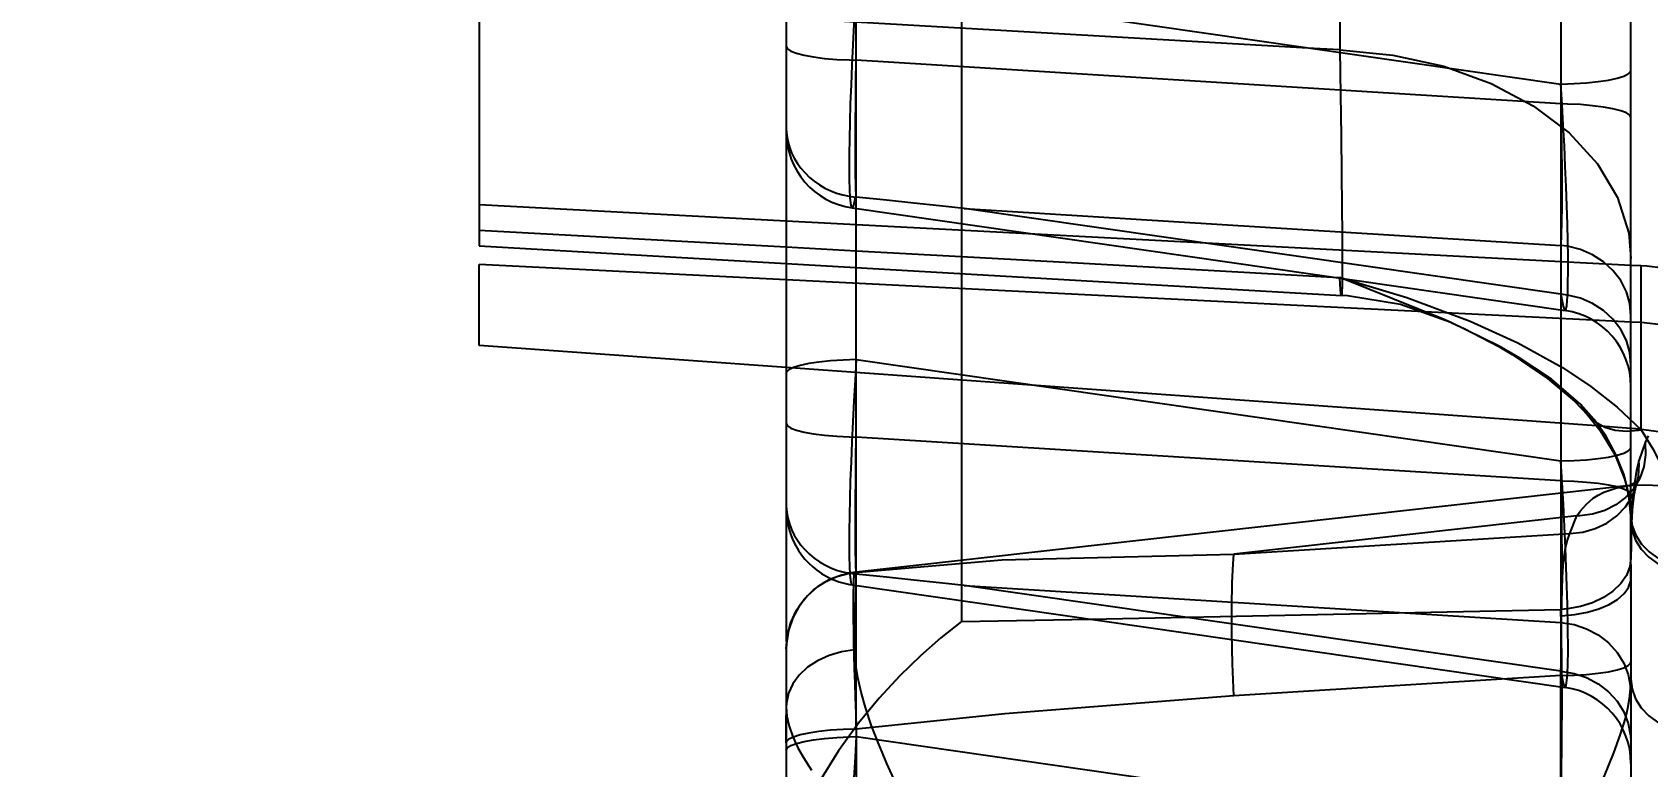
# Model space of a CAD drawing. Header units: millimetres. Extents: x 632 to 3922, y 1402 to 2001.
# Drawn here: x 3702.116 to 3706.34, y 1967.959 to 1969.88 of the extents above; entities that cross this region are included whole.
import ezdxf
from ezdxf.lldxf.tags import DXFTag

# ---------------------------------------------------------------- set-up
doc = ezdxf.new("R2010")
doc.units = ezdxf.units.MM
for name, color, linetype in [('7', 7, 'Continuous'), ('8', 8, 'Continuous'), ('DIM', 7, 'Continuous'), ('H1', 2, 'HIDDEN')]:
    doc.layers.add(name, color=color, linetype=linetype)
doc.styles.add('SY', font='romans.shx', dxfattribs={"width": 0.85, "height": 3, "bigfont": 'ghs.shx'})
tags = doc.linetypes.add('HIDDEN', pattern=[0.375, 0.25, -0.125]).pattern_tags.tags
tags[6:7] = [DXFTag(74, 4), DXFTag(75, 0), DXFTag(340, '0'), DXFTag(46, 1.0), DXFTag(50, 0.0), DXFTag(44, 0.0), DXFTag(45, 0.0)]
tags[4:5] = [DXFTag(74, 4), DXFTag(75, 0), DXFTag(340, '0'), DXFTag(46, 1.0), DXFTag(50, 0.0), DXFTag(44, 0.0), DXFTag(45, 0.0)]
doc.dimstyles.new('BaseStyle', dxfattribs={"dimtxt": 3, "dimasz": 2, "dimexe": 0.6, "dimexo": 0, "dimgap": 1, "dimtad": 1, "dimdsep": 46, "dimtxsty": 'SY', "dimcen": 0, "dimclrd": 3, "dimclre": 3, "dimclrt": 7, "dimaunit": 1, "dimazin": 0, "dimtfac": 1, "dimtmove": 0, "dimatfit": 3, "dimfxl": 1, "dimtolj": 1, "dimtzin": 0, "dimarcsym": 0})

# ---------------------------------------------------------------- blocks, each defined once
blk = doc.blocks.new('*D770')
at = {"layer": 'Defpoints', "color": 0}
for p in [(3736.3783, 1992.7284), (3669.8239, 1989.2284), (3690.8239, 1963.7284)]:
    blk.add_point(p, dxfattribs=at)
at = {"layer": 'DIM', "color": 3, "lineweight": -2}
for p, q in [((3677.8239, 1992.7284), (3673.8239, 1989.2284)), ((3736.3783, 1992.7284), (3677.8239, 1992.7284)), ((3673.8239, 1989.2284), (3664.8168, 1989.2284))]:
    blk.add_line(p, q, dxfattribs=at)
at = {"layer": 'DIM', "color": 7, "insert": (3666.8204, 1991.7284), "char_height": 3, "attachment_point": 5, "style": 'SY', "bg_fill": 3, "box_fill_scale": 1.1, "bg_fill_color": 256, "bg_fill_true_color": 13158600, "bg_fill_transparency": 0}
blk.add_mtext('\\A1;29', dxfattribs=at)
blk = doc.blocks.new('*D771')
at = {"layer": 'Defpoints', "color": 0}
for p in [(3669.8239, 1979.7284), (3751.5876, 1979.7284), (3690.8239, 1963.7284)]:
    blk.add_point(p, dxfattribs=at)
at = {"layer": 'DIM', "color": 3, "lineweight": -2}
blk.add_line((3751.5876, 1979.7284), (3665.0596, 1979.7284), dxfattribs=at)
at = {"layer": 'DIM', "color": 7, "insert": (3666.9418, 1982.2284), "char_height": 3, "attachment_point": 5, "style": 'SY', "bg_fill": 3, "box_fill_scale": 1.1, "bg_fill_color": 256, "bg_fill_true_color": 13158600, "bg_fill_transparency": 0}
blk.add_mtext('\\A1;16', dxfattribs=at)

msp = doc.modelspace()

# ---------------------------------------------------------------- linework, layer by layer
at = {"layer": '7'}
for p, q in [((3704.0875, 1970.7578), (3704.0875, 1969.8433)), ((3706.2963, 1968.4714), (3706.2963, 1969.9408)), ((3704.0875, 1969.62), (3704.0875, 1969.6197)), ((3704.0875, 1969.6197), (3704.0875, 1968.8571)), ((3704.2597, 1969.4209), (3706.1241, 1969.1526)), ((3703.2843, 1969.0612), (3703.2843, 1969.2723)), ((3704.0875, 1969.0033), (3703.2843, 1969.0612)), ((3704.0875, 1968.6339), (3704.0875, 1968.6336)), ((3704.0875, 1968.6336), (3704.0875, 1968.2861)), ((3704.0875, 1968.1156), (3704.0875, 1964.9483))]:
    msp.add_line(p, q, dxfattribs=at)
for points in [[(3703.2843, 1969.9632, 0), (3703.2843, 1969.8458, 0), (3703.2843, 1969.7387, 0), (3703.2843, 1969.6399, 0), (3703.2843, 1969.5534, 0), (3703.2843, 1969.4818, 0), (3703.2843, 1969.4229, 0), (3703.2843, 1969.3761, 0), (3703.2843, 1969.3436, 0), (3703.2843, 1969.3254, 0), (3703.2843, 1969.3216, 0)], [(3704.0875, 1969.8433, 0), (3704.0875, 1969.8108, 0), (3704.0875, 1969.7794, 0), (3704.0875, 1969.7495, 0), (3704.0875, 1969.7213, 0), (3704.0875, 1969.6954, 0), (3704.0875, 1969.672, 0), (3704.0875, 1969.6513, 0), (3704.0875, 1969.6337, 0)], [(3704.0875, 1969.6337, 0), (3704.0876, 1969.6278, 0), (3704.0881, 1969.619, 0), (3704.0891, 1969.6102, 0), (3704.0919, 1969.5951, 0), (3704.0961, 1969.5801, 0), (3704.1017, 1969.5652, 0), (3704.1087, 1969.5507, 0), (3704.1168, 1969.5373, 0), (3704.126, 1969.5245, 0), (3704.1367, 1969.5122, 0), (3704.1485, 1969.5006, 0), (3704.1609, 1969.4904, 0), (3704.1742, 1969.4812, 0), (3704.1887, 1969.4728, 0), (3704.204, 1969.4655, 0), (3704.2193, 1969.4597, 0), (3704.2352, 1969.455, 0), (3704.2519, 1969.4515, 0), (3704.2689, 1969.4492, 0)], [(3704.0875, 1969.6337, 0), (3704.0875, 1969.6269, 0), (3704.0875, 1969.6223, 0), (3704.0875, 1969.62, 0), (3704.0875, 1969.62, 0)], [(3704.2689, 1969.4492, 0), (3704.2703, 1969.4491, 0)], [(3704.5531, 1969.4192, 0), (3704.4883, 1969.4259, 0), (3704.4213, 1969.433, 0), (3704.3497, 1969.4406, 0), (3704.2703, 1969.4491, 0)], [(3703.2843, 1969.3216, 0), (3704.0878, 1969.2755, 0)], [(3704.0875, 1968.8571, 0), (3704.0875, 1968.8247, 0), (3704.0875, 1968.7933, 0), (3704.0875, 1968.7633, 0), (3704.0875, 1968.7352, 0), (3704.0875, 1968.7093, 0), (3704.0875, 1968.6858, 0), (3704.0875, 1968.6652, 0), (3704.0875, 1968.6476, 0)], [(3706.2926, 1968.6942, 0), (3704.24, 1968.4644, 0)], [(3704.0875, 1968.6476, 0), (3704.0876, 1968.6417, 0), (3704.0881, 1968.6329, 0), (3704.0891, 1968.6241, 0), (3704.0919, 1968.6089, 0), (3704.0961, 1968.594, 0), (3704.1017, 1968.5791, 0), (3704.1087, 1968.5646, 0), (3704.1168, 1968.5512, 0), (3704.126, 1968.5384, 0), (3704.1367, 1968.5261, 0), (3704.1485, 1968.5145, 0), (3704.1609, 1968.5043, 0), (3704.1742, 1968.4951, 0), (3704.1887, 1968.4867, 0), (3704.204, 1968.4794, 0), (3704.2193, 1968.4735, 0), (3704.2321, 1968.4697, 0)], [(3704.0875, 1968.6476, 0), (3704.0875, 1968.6408, 0), (3704.0875, 1968.6362, 0), (3704.0875, 1968.6339, 0), (3704.0875, 1968.6339, 0)], [(3704.2321, 1968.4697, 0), (3704.2352, 1968.4688, 0), (3704.2519, 1968.4653, 0), (3704.2689, 1968.4631, 0)], [(3704.0875, 1968.2677, 0), (3704.0905, 1968.3026, 0), (3704.0996, 1968.3364, 0), (3704.1144, 1968.3681, 0), (3704.1345, 1968.3968, 0), (3704.1592, 1968.4216, 0), (3704.1879, 1968.4416, 0), (3704.2196, 1968.4564, 0), (3704.2534, 1968.4655, 0), (3704.2659, 1968.4673, 0)], [(3704.0875, 1968.2678, 0), (3704.0875, 1968.2667, 0), (3704.0875, 1968.2616, 0), (3704.0875, 1968.2522, 0), (3704.0875, 1968.2384, 0), (3704.0875, 1968.2212, 0), (3704.0875, 1968.2, 0), (3704.0875, 1968.1745, 0), (3704.0875, 1968.1451, 0), (3704.0875, 1968.1156, 0)], [(3704.0875, 1968.0214, 0), (3704.0875, 1968.0461, 0), (3704.0875, 1968.0703, 0), (3704.0875, 1968.0927, 0)]]:
    msp.add_polyline3d(points, dxfattribs=at)
for centre, start, end in [((3704.2883, 1969.6197), 180, 261.8071), ((3706.0955, 1968.9538), 0, 81.8333), ((3704.2883, 1968.6336), 180, 245.633)]:
    msp.add_arc(centre, 0.2008, start, end, dxfattribs=at)
at = {"layer": '8'}
for p, q in [((3704.2708, 1969.8073), (3704.2708, 1970.4806)), ((3706.113, 1970.1474), (3706.113, 1969.6929)), ((3706.113, 1969.6929), (3704.2708, 1969.8073)), ((3704.2708, 1968.8212), (3704.2708, 1969.4193)), ((3704.5531, 1969.4192), (3706.113, 1969.3224)), ((3706.113, 1969.1947), (3704.5531, 1969.4192)), ((3706.113, 1969.3224), (3706.113, 1969.1947)), ((3704.0875, 1969.2323), (3703.2843, 1969.2723)), ((3706.113, 1969.1542), (3706.113, 1968.7068)), ((3706.113, 1968.7068), (3704.2708, 1968.8212))]:
    msp.add_line(p, q, dxfattribs=at)
for points in [[(3704.0875, 1969.8433, 0), (3704.0905, 1969.837, 0), (3704.0996, 1969.8309, 0), (3704.1144, 1969.8252, 0), (3704.1345, 1969.8201, 0), (3704.1592, 1969.8156, 0), (3704.1879, 1969.812, 0), (3704.2196, 1969.8094, 0), (3704.2534, 1969.8078, 0), (3704.2708, 1969.8073, 0)], [(3704.2703, 1969.4491, 0), (3704.2694, 1969.478, 0), (3704.2688, 1969.5124, 0), (3704.2685, 1969.5521, 0), (3704.2684, 1969.5964, 0), (3704.2686, 1969.6447, 0), (3704.2691, 1969.6965, 0), (3704.2698, 1969.7509, 0), (3704.2708, 1969.8073, 0)], [(3706.2963, 1969.657, 0), (3706.2932, 1969.6633, 0), (3706.2842, 1969.6694, 0), (3706.2694, 1969.6751, 0), (3706.2493, 1969.6802, 0), (3706.2246, 1969.6846, 0), (3706.1959, 1969.6882, 0), (3706.1642, 1969.6909, 0), (3706.1304, 1969.6925, 0), (3706.113, 1969.6929, 0)], [(3706.113, 1969.6929, 0), (3706.114, 1969.633, 0), (3706.1147, 1969.5752, 0), (3706.1152, 1969.5207, 0), (3706.1153, 1969.4701, 0), (3706.1152, 1969.4243, 0), (3706.1147, 1969.384, 0), (3706.114, 1969.3499, 0), (3706.113, 1969.3224, 0)], [(3704.2597, 1969.4209, 0), (3704.264, 1969.4278, 0), (3704.2689, 1969.4492, 0)], [(3706.2963, 1969.1382, 0), (3706.2932, 1969.1703, 0), (3706.2842, 1969.2015, 0), (3706.2694, 1969.2307, 0), (3706.2493, 1969.257, 0), (3706.2246, 1969.2798, 0), (3706.1959, 1969.2983, 0), (3706.1642, 1969.3119, 0), (3706.1304, 1969.3203, 0), (3706.113, 1969.3224, 0)], [(3706.2963, 1969.0106, 0), (3706.2932, 1969.0427, 0), (3706.2842, 1969.0738, 0), (3706.2694, 1969.103, 0), (3706.2493, 1969.1294, 0), (3706.2246, 1969.1522, 0), (3706.1959, 1969.1707, 0), (3706.1642, 1969.1843, 0), (3706.1304, 1969.1926, 0), (3706.113, 1969.1947, 0)], [(3706.113, 1969.1947, 0), (3706.1161, 1969.1768, 0), (3706.119, 1969.1637, 0), (3706.1217, 1969.1555, 0), (3706.1241, 1969.1526, 0)], [(3704.0875, 1968.8571, 0), (3704.0905, 1968.8509, 0), (3704.0996, 1968.8448, 0), (3704.1144, 1968.8391, 0), (3704.1345, 1968.834, 0), (3704.1592, 1968.8295, 0), (3704.1879, 1968.8259, 0), (3704.2196, 1968.8233, 0), (3704.2534, 1968.8216, 0), (3704.2708, 1968.8212, 0)], [(3704.2703, 1968.463, 0), (3704.2694, 1968.4918, 0), (3704.2688, 1968.5263, 0), (3704.2685, 1968.566, 0), (3704.2684, 1968.6103, 0), (3704.2686, 1968.6586, 0), (3704.2691, 1968.7104, 0), (3704.2698, 1968.7648, 0), (3704.2708, 1968.8212, 0)], [(3706.3334, 1968.8072, 0), (3706.3168, 1968.7593, 0)], [(3706.3334, 1968.8072, 0), (3706.3347, 1968.7751, 0), (3706.3301, 1968.7438, 0), (3706.3196, 1968.7141, 0), (3706.3195, 1968.7138, 0)], [(3706.341, 1968.8245, 0), (3706.3334, 1968.8072, 0)], [(3706.3168, 1968.7593, 0), (3706.3107, 1968.7344, 0), (3706.306, 1968.7058, 0), (3706.3053, 1968.7011, 0)], [(3706.3086, 1968.6875, 0), (3706.316, 1968.7184, 0), (3706.3175, 1968.7503, 0), (3706.3168, 1968.7593, 0)], [(3706.113, 1968.7068, 0), (3706.1475, 1968.7057, 0), (3706.1804, 1968.7036, 0), (3706.2107, 1968.7004, 0), (3706.2375, 1968.6964, 0), (3706.26, 1968.6916, 0), (3706.2628, 1968.6908, 0)], [(3706.113, 1968.7068, 0), (3706.1136, 1968.6741, 0)], [(3706.2929, 1968.6942, 0), (3706.3313, 1968.6963, 0), (3706.3741, 1968.6946, 0)], [(3706.3053, 1968.7011, 0), (3706.3038, 1968.688, 0)], [(3704.2663, 1968.2645, 0), (3704.2657, 1968.3037, 0), (3704.2652, 1968.3417, 0), (3704.2648, 1968.375, 0), (3704.2646, 1968.4042, 0), (3704.2646, 1968.4281, 0), (3704.2647, 1968.4459, 0), (3704.265, 1968.4585, 0), (3704.2655, 1968.4657, 0), (3704.2661, 1968.4671, 0)], [(3704.2663, 1968.2645, 0), (3704.232, 1968.2594, 0), (3704.1994, 1968.2499, 0), (3704.1695, 1968.2363, 0), (3704.1432, 1968.2191, 0), (3704.1213, 1968.1987, 0), (3704.1044, 1968.1758, 0), (3704.0932, 1968.1511, 0), (3704.0879, 1968.1253, 0), (3704.0875, 1968.1156, 0)], [(3704.5807, 1967.5403, 0), (3704.5778, 1967.5451, 0), (3704.5744, 1967.5508, 0), (3704.5605, 1967.574, 0), (3704.5376, 1967.6127, 0), (3704.5149, 1967.6515, 0), (3704.4772, 1967.7178, 0), (3704.4407, 1967.7846, 0), (3704.4059, 1967.8513, 0), (3704.3735, 1967.9174, 0), (3704.3505, 1967.9677, 0), (3704.3293, 1968.0175, 0), (3704.3106, 1968.0662, 0), (3704.2946, 1968.1135, 0), (3704.2832, 1968.1535, 0), (3704.2744, 1968.1923, 0), (3704.2687, 1968.2294, 0), (3704.2663, 1968.2645, 0)], [(3704.0875, 1968.1156, 0), (3704.088, 1968.1035, 0), (3704.0894, 1968.091, 0), (3704.0952, 1968.065, 0), (3704.1048, 1968.0374, 0), (3704.1181, 1968.0085, 0), (3704.1297, 1967.9874, 0), (3704.1411, 1967.9687, 0), (3704.1537, 1967.9498, 0)]]:
    msp.add_polyline3d(points, dxfattribs=at)
at = {"layer": 'H1'}
for p, q in [((3705.5351, 1971.0631), (3705.5351, 1969.8339)), ((3704.5457, 1970.8649), (3704.5457, 1969.3798)), ((3704.2708, 1970.01), (3706.113, 1969.7448)), ((3704.2708, 1969.4193), (3704.2708, 1969.8073)), ((3706.113, 1969.6929), (3706.113, 1969.3224)), ((3704.0875, 1969.3863), (3703.2843, 1969.4284)), ((3704.7372, 1969.3522), (3704.0875, 1969.3863)), ((3704.5457, 1969.3798), (3704.5457, 1968.3936)), ((3706.2963, 1969.2705), (3704.7372, 1969.3522)), ((3705.441, 1969.1648), (3704.0875, 1969.2323)), ((3706.3226, 1969.2691), (3706.2963, 1969.2705)), ((3706.3226, 1968.8405), (3706.3226, 1969.2691)), ((3706.113, 1969.1947), (3706.113, 1969.1542)), ((3706.1968, 1969.1272), (3705.441, 1969.1648)), ((3706.2963, 1969.1222), (3706.1968, 1969.1272)), ((3706.3226, 1969.1209), (3706.2963, 1969.1222)), ((3704.2708, 1969.0239), (3706.113, 1968.7587)), ((3706.2058, 1968.8505), (3704.0875, 1969.0033)), ((3706.2963, 1968.8439), (3706.2058, 1968.8505)), ((3704.2708, 1968.4678), (3704.2708, 1968.8212)), ((3706.3226, 1968.842), (3706.2963, 1968.8439)), ((3706.113, 1968.7068), (3706.113, 1968.6741)), ((3706.113, 1968.6741), (3706.113, 1968.3363)), ((3705.2582, 1968.5146), (3706.1364, 1968.5691)), ((3706.2963, 1968.4525), (3706.2963, 1968.4714)), ((3704.2597, 1968.4348), (3706.1241, 1968.1665)), ((3704.2708, 1968.4332), (3704.2708, 1968.4678)), ((3704.2708, 1968.0573), (3704.2708, 1968.4332)), ((3704.5531, 1968.4331), (3706.113, 1968.3363)), ((3706.113, 1968.2086), (3704.5531, 1968.4331)), ((3704.5457, 1968.3936), (3704.5457, 1968.3385)), ((3704.5457, 1968.3385), (3704.8821, 1968.3452)), ((3704.8821, 1968.3452), (3706.113, 1968.37)), ((3706.113, 1968.3363), (3706.113, 1968.2086)), ((3706.2963, 1968.233), (3706.2963, 1960.1235)), ((3706.113, 1968.1971), (3705.2582, 1968.144)), ((3706.113, 1968.2086), (3706.113, 1968.1971)), ((3706.113, 1960.0876), (3706.113, 1968.1971)), ((3704.2708, 1968.0573), (3704.2708, 1959.3993)), ((3704.2708, 1968.0378), (3706.113, 1967.7726))]:
    msp.add_line(p, q, dxfattribs=at)
for points in [[(3704.2708, 1970.01, 0), (3704.2675, 1969.9561, 0), (3704.2644, 1969.9018, 0), (3704.2615, 1969.8477, 0), (3704.259, 1969.7944, 0), (3704.2569, 1969.7426, 0), (3704.255, 1969.6928, 0), (3704.2536, 1969.6457, 0), (3704.2526, 1969.6019, 0), (3704.252, 1969.5618, 0), (3704.2519, 1969.5261, 0), (3704.2522, 1969.495, 0), (3704.2529, 1969.469, 0), (3704.254, 1969.4484, 0), (3704.2555, 1969.4334, 0), (3704.2574, 1969.4242, 0), (3704.2597, 1969.4209, 0)], [(3705.4667, 1969.8378, 0), (3704.0875, 1969.9172, 0)], [(3705.5351, 1969.8339, 0), (3705.4667, 1969.8378, 0)], [(3705.5351, 1969.8339, 0), (3705.6738, 1969.8207, 0), (3705.8069, 1969.7912, 0), (3705.9305, 1969.7465, 0), (3706.0409, 1969.6879, 0), (3706.1346, 1969.6172, 0), (3706.2087, 1969.5364, 0), (3706.2612, 1969.4481, 0), (3706.2903, 1969.355, 0), (3706.2963, 1969.2884, 0)], [(3705.5351, 1969.8339, 0), (3705.537, 1969.7168, 0), (3705.5385, 1969.6092, 0), (3705.5398, 1969.5106, 0), (3705.5407, 1969.4238, 0), (3705.5413, 1969.3524, 0), (3705.5415, 1969.2933, 0), (3705.5414, 1969.2466, 0), (3705.5413, 1969.2349, 0)], [(3706.113, 1969.7448, 0), (3706.1475, 1969.7459, 0), (3706.1804, 1969.7481, 0), (3706.2107, 1969.7512, 0), (3706.2375, 1969.7552, 0), (3706.26, 1969.76, 0), (3706.2775, 1969.7655, 0), (3706.2894, 1969.7714, 0), (3706.2955, 1969.7776, 0), (3706.2963, 1969.7807, 0)], [(3706.1241, 1969.1526, 0), (3706.1264, 1969.1552, 0), (3706.1283, 1969.1638, 0), (3706.1298, 1969.1784, 0), (3706.1309, 1969.1989, 0), (3706.1316, 1969.225, 0), (3706.1319, 1969.2565, 0), (3706.1317, 1969.2929, 0), (3706.1311, 1969.3338, 0), (3706.1301, 1969.3786, 0), (3706.1286, 1969.4265, 0), (3706.1268, 1969.477, 0), (3706.1246, 1969.5295, 0), (3706.1221, 1969.5831, 0), (3706.1193, 1969.6372, 0), (3706.1162, 1969.6914, 0), (3706.113, 1969.7448, 0)], [(3703.2843, 1969.3628, 0), (3704.0875, 1969.3187, 0)], [(3704.0875, 1969.3187, 0), (3704.2708, 1969.3086, 0)], [(3704.0878, 1969.2755, 0), (3705.5393, 1969.192, 0)], [(3704.2708, 1969.3086, 0), (3704.5457, 1969.2934, 0)], [(3704.5457, 1969.2934, 0), (3704.8494, 1969.2767, 0), (3705.5169, 1969.24, 0)], [(3705.5169, 1969.24, 0), (3705.5351, 1969.239, 0)], [(3705.8256, 1969.1213, 0), (3705.808, 1969.1292, 0), (3705.5392, 1969.2374, 0), (3705.5351, 1969.239, 0)], [(3705.5388, 1969.193, 0), (3705.538, 1969.1981, 0), (3705.5372, 1969.2074, 0), (3705.5362, 1969.221, 0), (3705.5351, 1969.239, 0)], [(3705.5351, 1969.239, 0), (3705.5397, 1969.2377, 0), (3705.7102, 1969.1864, 0), (3705.8762, 1969.1245, 0), (3706.0001, 1969.0679, 0), (3706.117, 1969.0031, 0), (3706.1913, 1968.9537, 0), (3706.2602, 1968.8996, 0), (3706.3226, 1968.8405, 0)], [(3705.5413, 1969.2349, 0), (3705.5409, 1969.2139, 0), (3705.5405, 1969.2027, 0), (3705.5401, 1969.1955, 0), (3705.5395, 1969.1922, 0), (3705.5393, 1969.192, 0)], [(3705.8253, 1969.1214, 0), (3705.6933, 1969.168, 0), (3705.5552, 1969.191, 0), (3705.5393, 1969.192, 0)], [(3705.9514, 1969.0591, 0), (3705.8256, 1969.1213, 0)], [(3705.8281, 1969.1202, 0), (3705.8606, 1969.105, 0), (3705.951, 1969.0579, 0)], [(3706.5473, 1969.0576, 0), (3706.468, 1969.0928, 0), (3706.3835, 1969.1143, 0), (3706.3226, 1969.1209, 0)], [(3704.2708, 1969.0239, 0), (3704.2363, 1969.0228, 0), (3704.2034, 1969.0206, 0), (3704.1731, 1969.0175, 0), (3704.1463, 1969.0134, 0), (3704.1238, 1969.0086, 0), (3704.1063, 1969.0032, 0), (3704.0943, 1968.9973, 0), (3704.0883, 1968.9911, 0), (3704.0875, 1968.988, 0)], [(3704.2708, 1969.0239, 0), (3704.2675, 1968.97, 0), (3704.2644, 1968.9157, 0), (3704.2615, 1968.8616, 0), (3704.259, 1968.8083, 0), (3704.2569, 1968.7565, 0), (3704.255, 1968.7067, 0), (3704.2536, 1968.6596, 0), (3704.2526, 1968.6158, 0), (3704.252, 1968.5757, 0), (3704.2519, 1968.5399, 0), (3704.2522, 1968.5089, 0), (3704.2529, 1968.4829, 0), (3704.254, 1968.4623, 0), (3704.2555, 1968.4473, 0), (3704.2574, 1968.4381, 0), (3704.2597, 1968.4348, 0)], [(3705.951, 1969.0579, 0), (3705.9854, 1969.0377, 0), (3706.0782, 1968.9748, 0), (3706.1486, 1968.9148, 0), (3706.1835, 1968.8787, 0)], [(3706.1651, 1968.9062, 0), (3706.0881, 1968.9727, 0), (3706.0013, 1969.0306, 0), (3705.9514, 1969.0591, 0)], [(3706.2857, 1968.6936, 0), (3706.2774, 1968.7238, 0), (3706.2571, 1968.7757, 0), (3706.2306, 1968.8243, 0), (3706.1997, 1968.8675, 0), (3706.1651, 1968.9062, 0)], [(3706.1651, 1968.9062, 0), (3706.1794, 1968.8835, 0), (3706.1837, 1968.8784, 0)], [(3706.1832, 1968.8789, 0), (3706.2158, 1968.8385, 0), (3706.2539, 1968.7759, 0), (3706.2795, 1968.7116, 0), (3706.2846, 1968.6932, 0)], [(3706.1837, 1968.8784, 0), (3706.2038, 1968.8607, 0), (3706.2278, 1968.8476, 0), (3706.255, 1968.8395, 0), (3706.2846, 1968.8367, 0), (3706.3156, 1968.8392, 0), (3706.3226, 1968.8405, 0)], [(3706.3226, 1968.842, 0), (3706.3821, 1968.834, 0), (3706.4399, 1968.8187, 0), (3706.4952, 1968.7966, 0), (3706.5473, 1968.7682, 0)], [(3706.3226, 1968.8405, 0), (3706.3537, 1968.7907, 0), (3706.381, 1968.7366, 0), (3706.4048, 1968.6761, 0), (3706.4227, 1968.6122, 0), (3706.4345, 1968.5452, 0), (3706.4395, 1968.4763, 0)], [(3706.113, 1968.7587, 0), (3706.1475, 1968.7598, 0), (3706.1804, 1968.7619, 0), (3706.2107, 1968.7651, 0), (3706.2375, 1968.7691, 0), (3706.26, 1968.7739, 0), (3706.2775, 1968.7794, 0), (3706.2894, 1968.7853, 0), (3706.2955, 1968.7915, 0), (3706.2963, 1968.7946, 0)], [(3706.1251, 1968.5311, 0), (3706.1225, 1968.5876, 0), (3706.1196, 1968.6449, 0), (3706.1164, 1968.7021, 0), (3706.113, 1968.7587, 0)], [(3706.1364, 1968.5691, 0), (3706.1705, 1968.5728, 0), (3706.203, 1968.5819, 0), (3706.233, 1968.5962, 0), (3706.2596, 1968.6154, 0), (3706.2818, 1968.6387, 0), (3706.2991, 1968.6654, 0), (3706.3086, 1968.6875, 0)], [(3706.3195, 1968.7138, 0), (3706.3034, 1968.6867, 0), (3706.2823, 1968.6631, 0), (3706.2568, 1968.6436, 0), (3706.2277, 1968.6289, 0), (3706.1958, 1968.6193, 0), (3706.1622, 1968.6151, 0), (3706.1552, 1968.615, 0)], [(3706.1552, 1968.615, 0), (3706.1643, 1968.6283, 0), (3706.1798, 1968.646, 0), (3706.1976, 1968.661, 0), (3706.2109, 1968.6695, 0), (3706.2251, 1968.6768, 0), (3706.2567, 1968.6877, 0), (3706.2922, 1968.6942, 0), (3706.2929, 1968.6942, 0)], [(3706.2628, 1968.6908, 0), (3706.2796, 1968.6853, 0), (3706.2907, 1968.6794, 0), (3706.2959, 1968.6732, 0), (3706.2963, 1968.6709, 0)], [(3706.2846, 1968.6932, 0), (3706.292, 1968.6572, 0)], [(3706.2961, 1968.6151, 0), (3706.2905, 1968.6702, 0), (3706.2857, 1968.6936, 0)], [(3706.3195, 1968.7139, 0), (3706.3198, 1968.7145, 0), (3706.3191, 1968.7134, 0), (3706.3157, 1968.7092, 0), (3706.3078, 1968.7022, 0), (3706.295, 1968.6952, 0), (3706.2914, 1968.694, 0), (3706.2913, 1968.694, 0), (3706.2913, 1968.694, 0)], [(3706.2913, 1968.694, 0), (3706.2925, 1968.6942, 0)], [(3706.2963, 1968.4634, 0), (3706.2963, 1968.4798, 0), (3706.2966, 1968.5208, 0), (3706.2972, 1968.558, 0), (3706.2981, 1968.5868, 0), (3706.2992, 1968.6106, 0), (3706.3004, 1968.6297, 0), (3706.3019, 1968.6473, 0), (3706.3034, 1968.6602, 0), (3706.3049, 1968.6701, 0), (3706.3061, 1968.6772, 0), (3706.3071, 1968.6821, 0), (3706.3079, 1968.6851, 0), (3706.3083, 1968.6866, 0)], [(3706.3038, 1968.688, 0), (3706.3023, 1968.6732, 0), (3706.2998, 1968.6374, 0), (3706.298, 1968.596, 0), (3706.2969, 1968.5513, 0), (3706.2966, 1968.522, 0)], [(3706.3083, 1968.6868, 0), (3706.3083, 1968.6867, 0), (3706.3083, 1968.6866, 0)], [(3706.1136, 1968.6741, 0), (3706.1144, 1968.6191, 0), (3706.115, 1968.5665, 0), (3706.1153, 1968.5169, 0), (3706.1153, 1968.471, 0), (3706.1151, 1968.4295, 0), (3706.1147, 1968.3929, 0), (3706.1139, 1968.3617, 0), (3706.113, 1968.3363, 0)], [(3706.1552, 1968.615, 0), (3705.2582, 1968.5146, 0)], [(3706.1364, 1968.5691, 0), (3706.1552, 1968.615, 0)], [(3706.2954, 1968.6271, 0), (3706.2961, 1968.6133, 0)], [(3706.2961, 1968.6151, 0), (3706.2995, 1968.5894, 0), (3706.3089, 1968.5646, 0), (3706.3239, 1968.5415, 0), (3706.3443, 1968.5207, 0), (3706.3693, 1968.5029, 0), (3706.3981, 1968.4887, 0), (3706.43, 1968.4784, 0), (3706.4395, 1968.4763, 0)], [(3706.2963, 1968.6027, 0), (3706.2993, 1968.5768, 0), (3706.3084, 1968.5517, 0), (3706.3232, 1968.5281, 0), (3706.3433, 1968.5068, 0), (3706.368, 1968.4884, 0), (3706.3967, 1968.4735, 0), (3706.4284, 1968.4625, 0), (3706.4397, 1968.4597, 0)], [(3706.1151, 1968.354, 0), (3706.1154, 1968.3893, 0), (3706.116, 1968.4227, 0), (3706.1172, 1968.4548, 0), (3706.119, 1968.4844, 0), (3706.1216, 1968.5091, 0), (3706.1251, 1968.5314, 0), (3706.13, 1968.5516, 0), (3706.1364, 1968.5691, 0)], [(3704.2661, 1968.4671, 0), (3704.6511, 1968.4997, 0), (3705.2582, 1968.5146, 0)], [(3705.2582, 1968.144, 0), (3705.2548, 1968.2282, 0), (3705.2529, 1968.3072, 0), (3705.2524, 1968.3784, 0), (3705.2534, 1968.4399, 0), (3705.2559, 1968.4895, 0), (3705.2582, 1968.5146, 0)], [(3706.1241, 1968.1665, 0), (3706.1273, 1968.1724, 0), (3706.1297, 1968.1913, 0), (3706.1313, 1968.2229, 0), (3706.1319, 1968.2665, 0), (3706.1316, 1968.3209, 0), (3706.1303, 1968.3845, 0), (3706.1281, 1968.4552, 0), (3706.1251, 1968.5311, 0)], [(3706.2963, 1968.506, 0), (3706.2932, 1968.4823, 0), (3706.2842, 1968.4593, 0), (3706.2694, 1968.4378, 0), (3706.2493, 1968.4183, 0), (3706.2246, 1968.4014, 0), (3706.1959, 1968.3878, 0), (3706.1642, 1968.3777, 0), (3706.1304, 1968.3716, 0), (3706.113, 1968.37, 0)], [(3706.2963, 1968.488, 0), (3706.2963, 1968.462, 0)], [(3704.2661, 1968.4671, 0), (3704.2318, 1968.4602, 0), (3704.1992, 1968.4475, 0), (3704.1693, 1968.4293, 0), (3704.143, 1968.4062, 0), (3704.1212, 1968.3789, 0), (3704.1044, 1968.3482, 0), (3704.0932, 1968.315, 0), (3704.0879, 1968.2804, 0), (3704.0875, 1968.2676, 0)], [(3704.2661, 1968.4671, 0), (3704.2651, 1968.4641, 0), (3704.2642, 1968.4574, 0), (3704.2637, 1968.4506, 0), (3704.2633, 1968.4421, 0), (3704.263, 1968.432, 0), (3704.2627, 1968.4151, 0), (3704.2626, 1968.3951, 0), (3704.2626, 1968.3715, 0), (3704.2628, 1968.345, 0), (3704.2632, 1968.3164, 0), (3704.2638, 1968.2855, 0), (3704.2646, 1968.2513, 0), (3704.2655, 1968.215, 0), (3704.2666, 1968.1781, 0), (3704.2678, 1968.1397, 0), (3704.2692, 1968.099, 0), (3704.2708, 1968.0573, 0)], [(3704.2689, 1968.4631, 0), (3704.2703, 1968.463, 0)], [(3704.5531, 1968.4331, 0), (3704.4883, 1968.4398, 0), (3704.4213, 1968.4468, 0), (3704.3497, 1968.4544, 0), (3704.2703, 1968.463, 0)], [(3706.1151, 1968.354, 0), (3706.1495, 1968.3571, 0), (3706.1823, 1968.3632, 0), (3706.2124, 1968.372, 0), (3706.239, 1968.3832, 0), (3706.2612, 1968.3966, 0), (3706.2784, 1968.4116, 0), (3706.29, 1968.4279, 0), (3706.2957, 1968.4449, 0), (3706.2963, 1968.4525, 0)], [(3706.2963, 1968.4525, 0), (3706.2963, 1968.4634, 0)], [(3706.2963, 1968.462, 0), (3706.2963, 1968.4525, 0)], [(3706.2963, 1968.4525, 0), (3706.2963, 1968.346, 0), (3706.2963, 1968.233, 0)], [(3706.106, 1967.6569, 0), (3706.1077, 1967.6916, 0), (3706.1092, 1967.7297, 0), (3706.1107, 1967.7707, 0), (3706.1119, 1967.8143, 0), (3706.1131, 1967.8601, 0), (3706.114, 1967.9076, 0), (3706.1148, 1967.9563, 0), (3706.1154, 1968.0058, 0), (3706.1158, 1968.0556, 0), (3706.116, 1968.1051, 0), (3706.116, 1968.1539, 0), (3706.1158, 1968.2015, 0), (3706.1154, 1968.2473, 0), (3706.1147, 1968.291, 0), (3706.114, 1968.332, 0), (3706.113, 1968.37, 0)], [(3706.113, 1968.1971, 0), (3706.1143, 1968.2779, 0), (3706.1151, 1968.354, 0)], [(3704.5457, 1968.3385, 0), (3704.4922, 1968.2958, 0), (3704.4387, 1968.2486, 0), (3704.3849, 1968.1963, 0), (3704.3308, 1968.1379, 0), (3704.2768, 1968.0727, 0), (3704.2239, 1968, 0), (3704.1744, 1967.9201, 0), (3704.132, 1967.8346, 0)], [(3706.113, 1968.3363, 0), (3706.1475, 1968.3307, 0), (3706.1804, 1968.3196, 0), (3706.2107, 1968.3035, 0), (3706.2375, 1968.2828, 0), (3706.26, 1968.2581, 0), (3706.2775, 1968.2302, 0), (3706.2894, 1968.2, 0), (3706.2955, 1968.1682, 0), (3706.2963, 1968.1521, 0)], [(3706.113, 1968.1971, 0), (3706.1475, 1968.1982, 0), (3706.1804, 1968.2003, 0), (3706.2107, 1968.2035, 0), (3706.2375, 1968.2075, 0), (3706.26, 1968.2123, 0), (3706.2775, 1968.2178, 0), (3706.2894, 1968.2237, 0), (3706.2955, 1968.2299, 0), (3706.2963, 1968.233, 0)], [(3706.113, 1968.2086, 0), (3706.1475, 1968.203, 0), (3706.1804, 1968.192, 0), (3706.2107, 1968.1759, 0), (3706.2375, 1968.1552, 0), (3706.26, 1968.1305, 0), (3706.2775, 1968.1026, 0), (3706.2894, 1968.0723, 0), (3706.2955, 1968.0406, 0), (3706.2963, 1968.0245, 0)], [(3706.113, 1968.2086, 0), (3706.1161, 1968.1907, 0), (3706.119, 1968.1776, 0), (3706.1217, 1968.1694, 0), (3706.1241, 1968.1665, 0)], [(3706.2143, 1967.9025, 0), (3706.2513, 1967.9949, 0), (3706.2685, 1968.0412, 0), (3706.2827, 1968.088, 0), (3706.2884, 1968.1124, 0), (3706.2927, 1968.1371, 0), (3706.2954, 1968.1623, 0), (3706.2963, 1968.1877, 0)], [(3706.2963, 1968.1877, 0), (3706.2993, 1968.1618, 0), (3706.3084, 1968.1367, 0), (3706.3232, 1968.1131, 0), (3706.3433, 1968.0918, 0), (3706.368, 1968.0734, 0), (3706.3967, 1968.0585, 0), (3706.4284, 1968.0475, 0), (3706.4397, 1968.0447, 0)], [(3705.2582, 1968.144, 0), (3704.6593, 1968.0969, 0), (3704.2708, 1968.0573, 0)], [(3704.2708, 1968.0573, 0), (3704.2363, 1968.0562, 0), (3704.2034, 1968.0541, 0), (3704.1731, 1968.0509, 0), (3704.1463, 1968.0469, 0), (3704.1238, 1968.0421, 0), (3704.1063, 1968.0366, 0), (3704.0943, 1968.0307, 0), (3704.0883, 1968.0245, 0), (3704.0875, 1968.0214, 0)], [(3704.0875, 1968.0018, 0), (3704.0905, 1968.0081, 0), (3704.0996, 1968.0142, 0), (3704.1144, 1968.0199, 0), (3704.1345, 1968.025, 0), (3704.1592, 1968.0295, 0), (3704.1879, 1968.0331, 0), (3704.2196, 1968.0357, 0), (3704.2534, 1968.0373, 0), (3704.2708, 1968.0378, 0)], [(3704.2708, 1968.0378, 0), (3704.2675, 1967.9839, 0), (3704.2644, 1967.9296, 0), (3704.2615, 1967.8755, 0), (3704.259, 1967.8222, 0), (3704.2569, 1967.7703, 0), (3704.255, 1967.7206, 0), (3704.2536, 1967.6735, 0), (3704.2526, 1967.6297, 0), (3704.252, 1967.5896, 0), (3704.2519, 1967.5538, 0), (3704.2522, 1967.5228, 0), (3704.2529, 1967.4968, 0), (3704.254, 1967.4762, 0), (3704.2555, 1967.4612, 0), (3704.2574, 1967.452, 0), (3704.2597, 1967.4487, 0)]]:
    msp.add_polyline3d(points, dxfattribs=at)
for centre, radius, start, end in [((3706.2963, 1968.7678), 0.502, 60, 87), ((3704.2883, 1968.6336), 0.2008, 245.633, 261.8071), ((3706.0955, 1967.9677), 0.2008, 0, 81.8333)]:
    msp.add_arc(centre, radius, start, end, dxfattribs=at)

# ---------------------------------------------------------------- next in the draw order: dimensions: what is measured, and where the dimension line sits
at = {"layer": 'DIM'}
dim = msp.add_ordinate_dim(feature_location=(3736.3783, 1992.7284), offset=(-66.5544, -3.5), dtype=0, origin=(3690.8239, 1963.7284), dimstyle='BaseStyle', override={"dimtfill": 1}, dxfattribs=at)
dim.commit()
dim.dimension.update_dxf_attribs({"geometry": '*D770', "text_midpoint": (3666.8204, 1991.7284)})

# ---------------------------------------------------------------- next in the draw order: dimensions: what is measured, and where the dimension line sits
dim = msp.add_ordinate_dim(feature_location=(3751.5876, 1979.7284), offset=(-81.7636, 0), dtype=0, origin=(3690.8239, 1963.7284), dimstyle='BaseStyle', override={"dimtfill": 1}, dxfattribs=at)
dim.commit()
dim.dimension.update_dxf_attribs({"geometry": '*D771', "text_midpoint": (3666.9418, 1982.2284)})

doc.saveas('drawing.dxf')
